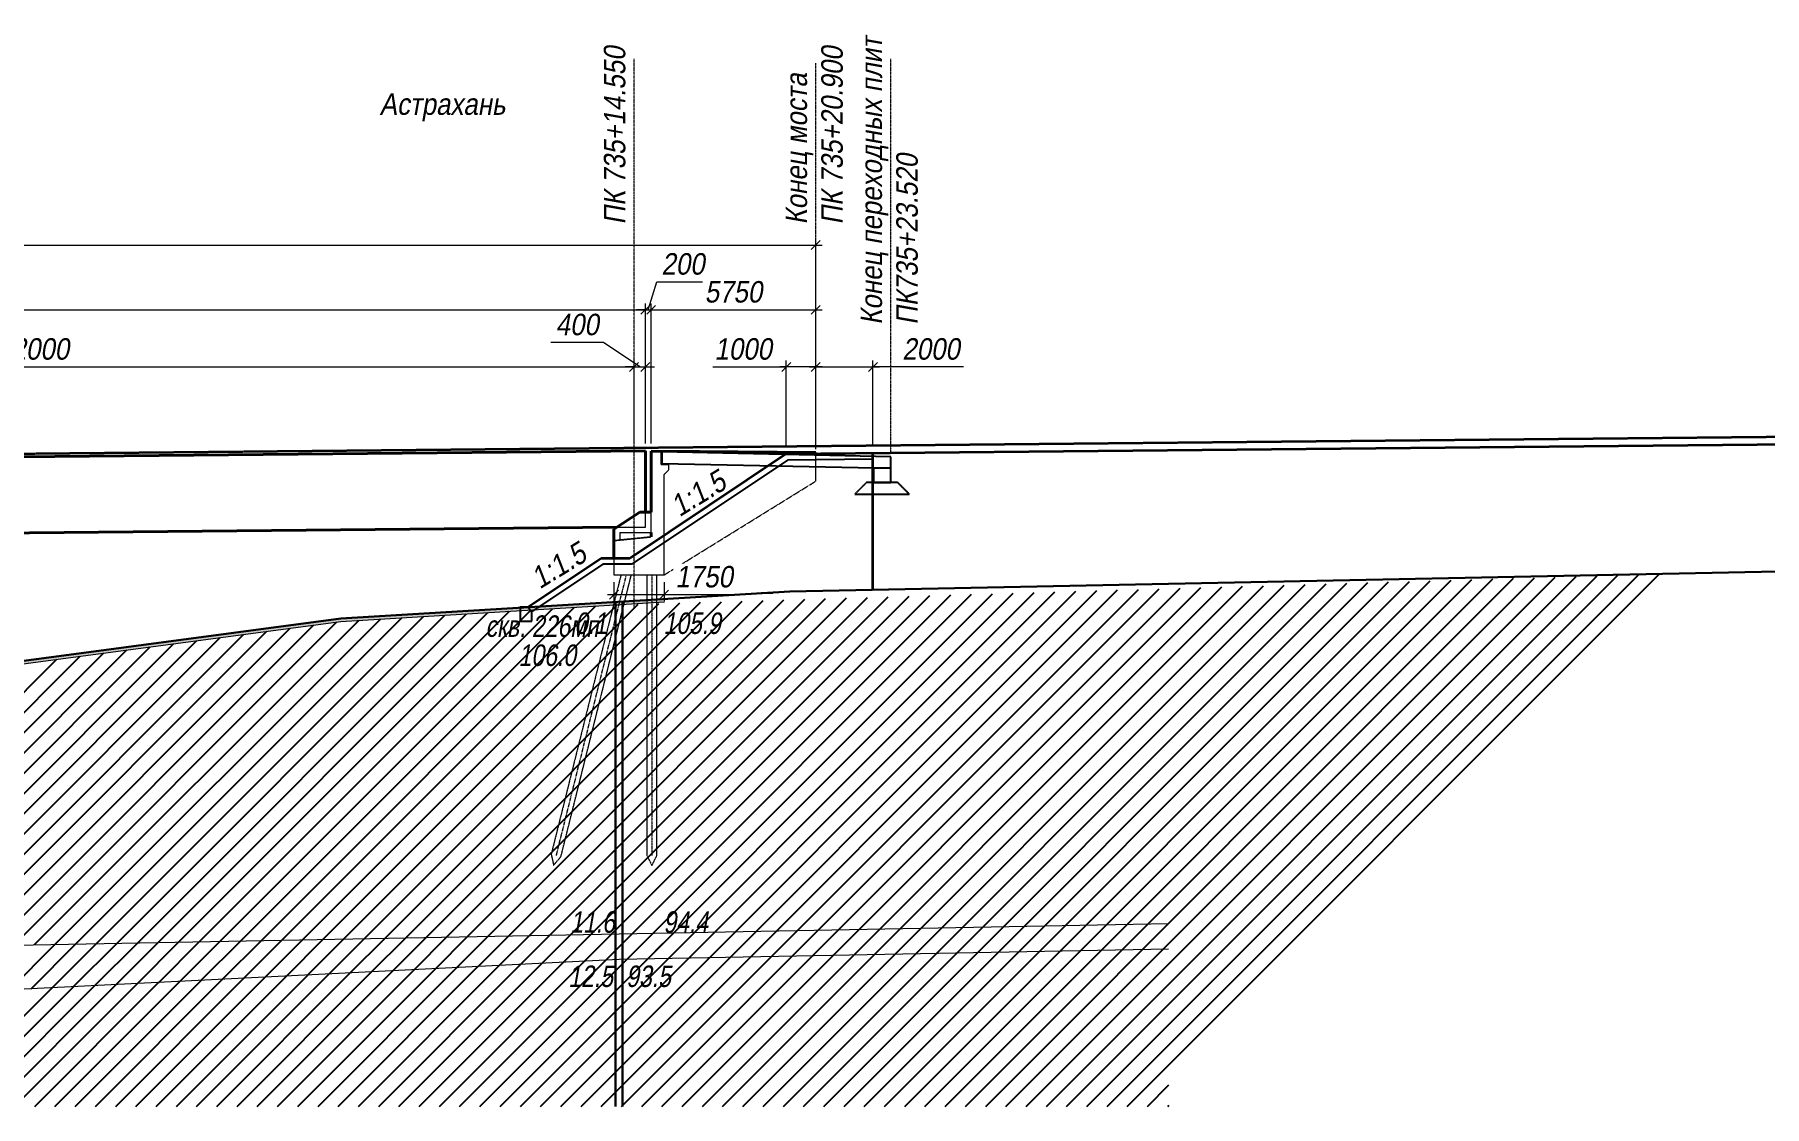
# Model space of a CAD drawing. Header units: millimetres. Extents: x 1864 to 10174863, y -4887456 to 5366151.
# Drawn here: x 9116706 to 9177161, y 274184 to 311631 of the extents above; entities that cross this region are included whole.
import ezdxf

# ---------------------------------------------------------------- set-up
doc = ezdxf.new("R2010")
doc.units = ezdxf.units.MM
doc.linetypes.add('CENTER', pattern=[50.8, 31.75, -6.35, 6.35, -6.35])
doc.linetypes.add('DASHED', pattern=[7, 5, -2, 0])
for name, color, linetype, lineweight in [('C-GEOL-GRSL', 94, 'Continuous', 15), ('S-BALK', 150, 'Continuous', 40), ('S-BETN', 2, 'Continuous', 40), ('S-BETN-NVEL', 7, 'Continuous', 25), ('S-GRID', 1, 'CENTER', 20), ('S-GRID-TRASSA', 4, 'CENTER', 30), ('S-NASP', 52, 'Continuous', 35), ('S-OPOR', 2, 'Continuous', 40), ('S-OPOR-NVEL', 7, 'DASHED', 20), ('S-TEXT', 4, 'Continuous', 30), ('S-ZEML', 32, 'Земля1', 30), ('T-DIMS', 3, 'Continuous', 30), ('T-TEXT', 4, 'Continuous', 30)]:
    doc.layers.add(name, color=color, linetype=linetype, lineweight=lineweight)
for name, color, linetype in [('C-GEOL-PATT', 250, 'Continuous'), ('C-GEOL-SCVG', 60, 'Continuous'), ('concr_inv', 7, 'DASHED'), ('S-KRAS', 1, 'DASHED'), ('S-NOTE', 4, 'Continuous'), ('Текст', 7, 'Continuous')]:
    doc.layers.add(name, color=color, linetype=linetype)
doc.styles.add('TM', font='mipgost.shx', dxfattribs={"width": 0.9, "oblique": 10})
doc.styles.add('Тип А прямой', font='mipgost.shx', dxfattribs={"width": 0.8})
doc.linetypes.add('Земля1', pattern='A,24,[3,ltsnew.shx,S=6,R=0,X=-6,Y=-6],3,[3,ltsnew.shx,S=6,R=0,X=-6,Y=-6],3,[3,ltsnew.shx,S=6,R=0,X=-6,Y=-6],0', length=30)
doc.dimstyles.new('TM', dxfattribs={"dimscale": 0, "dimtxt": 3, "dimasz": 1.25, "dimexe": 0.9, "dimexo": 1, "dimgap": 1, "dimtad": 1, "dimdec": 0, "dimdsep": 46, "dimtxsty": 'TM', "dimblk1": 'OBLIQUE', "dimblk2": 'OBLIQUE', "dimsah": 1, "dimcen": 3, "dimdle": 0.9, "dimclrt": 7, "dimadec": 0, "dimazin": 0, "dimtfac": 1, "dimtdec": 0, "dimtmove": 1, "dimatfit": 2, "dimldrblk": 'NONE', "dimfxl": 1, "dimtfill": 1, "dimtolj": 1, "dimlwd": 15, "dimlwe": 15, "dimarcsym": 0})

# ---------------------------------------------------------------- blocks, each defined once
blk = doc.blocks.new('_OBLIQUE')
at = {"color": 0, "linetype": 'ByBlock', "lineweight": -2}
blk.add_line((0.5, 0.5), (-0.5, -0.5), dxfattribs=at)
blk = doc.blocks.new('*D738')
at = {"layer": 'Defpoints', "color": 0, "transparency": 16777216}
for p in [(9137655, 300018), (9137655, 297191), (9095655, 296787)]:
    blk.add_point(p, dxfattribs=at)
at = {"layer": 'T-DIMS', "color": 0, "linetype": 'Continuous', "lineweight": 15, "transparency": 16777216}
blk.add_line((9095430, 300018), (9137880, 300018), dxfattribs=at)
at = {"layer": 'T-DIMS', "color": 0, "lineweight": 15, "transparency": 16777216}
for p, q in [((9095655, 297037), (9095655, 300243)), ((9137655, 297441), (9137655, 300243))]:
    blk.add_line(p, q, dxfattribs=at)
at = {"layer": 'T-DIMS', "color": 0, "lineweight": 15, "transparency": 16777216, "xscale": 312.5, "yscale": 312.5, "zscale": 312.5, "rotation": 180}
blk.add_blockref('_OBLIQUE', (9095655, 300018), dxfattribs=at)
at = {"layer": 'T-DIMS', "color": 0, "lineweight": 15, "transparency": 16777216, "xscale": 312.5, "yscale": 312.5, "zscale": 312.5}
blk.add_blockref('_OBLIQUE', (9137655, 300018), dxfattribs=at)
at = {"layer": 'T-DIMS', "color": 7, "transparency": 16777216, "insert": (9116655, 300643), "char_height": 750, "attachment_point": 5, "style": 'TM', "bg_fill": 3, "box_fill_scale": 1.1, "bg_fill_color": 256, "bg_fill_true_color": 13158600, "bg_fill_transparency": 0}
blk.add_mtext('\\A1;42000', dxfattribs=at)
blk = doc.blocks.new('_None')
blk = doc.blocks.new('*D739')
at = {"layer": 'Defpoints', "color": 0, "transparency": 16777216}
for p in [(9138055, 300018), (9137655, 297191), (9138055, 297195)]:
    blk.add_point(p, dxfattribs=at)
at = {"layer": 'T-DIMS', "color": 0, "linetype": 'Continuous', "lineweight": 15, "transparency": 16777216}
for p, q in [((9136589, 300872), (9134751, 300872)), ((9137855, 300018), (9136589, 300872)), ((9137655, 300018), (9137343, 300018)), ((9137655, 300018), (9138055, 300018)), ((9137655, 300018), (9138055, 300018)), ((9138055, 300018), (9138368, 300018))]:
    blk.add_line(p, q, dxfattribs=at)
at = {"layer": 'T-DIMS', "color": 0, "lineweight": 15, "transparency": 16777216}
for p, q in [((9137655, 297441), (9137655, 300243)), ((9138055, 297445), (9138055, 300243))]:
    blk.add_line(p, q, dxfattribs=at)
at = {"layer": 'T-DIMS', "color": 0, "lineweight": 15, "transparency": 16777216, "xscale": 312.5, "yscale": 312.5, "zscale": 312.5}
blk.add_blockref('_OBLIQUE', (9137655, 300018), dxfattribs=at)
at = {"layer": 'T-DIMS', "color": 0, "lineweight": 15, "transparency": 16777216, "xscale": 312.5, "yscale": 312.5, "zscale": 312.5, "rotation": 180}
blk.add_blockref('_OBLIQUE', (9138055, 300018), dxfattribs=at)
at = {"layer": 'T-DIMS', "color": 7, "transparency": 16777216, "insert": (9135670, 301497), "char_height": 750, "attachment_point": 5, "style": 'TM', "bg_fill": 3, "box_fill_scale": 1.1, "bg_fill_color": 256, "bg_fill_true_color": 13158600, "bg_fill_transparency": 0}
blk.add_mtext('\\A1;400', dxfattribs=at)
blk = doc.blocks.new('*D729')
at = {"layer": 'Defpoints', "color": 0, "transparency": 16777216}
for p in [(9138055, 302014), (9138055, 297090), (8969255, 295465)]:
    blk.add_point(p, dxfattribs=at)
at = {"layer": 'T-DIMS', "color": 0, "linetype": 'Continuous', "lineweight": 15, "transparency": 16777216}
blk.add_line((8969030, 302014), (9138280, 302014), dxfattribs=at)
at = {"layer": 'T-DIMS', "color": 0, "lineweight": 15, "transparency": 16777216}
for p, q in [((8969255, 295715), (8969255, 302239)), ((9138055, 297340), (9138055, 302239))]:
    blk.add_line(p, q, dxfattribs=at)
at = {"layer": 'T-DIMS', "color": 0, "lineweight": 15, "transparency": 16777216, "xscale": 312.5, "yscale": 312.5, "zscale": 312.5, "rotation": 180}
blk.add_blockref('_OBLIQUE', (8969255, 302014), dxfattribs=at)
at = {"layer": 'T-DIMS', "color": 0, "lineweight": 15, "transparency": 16777216, "xscale": 312.5, "yscale": 312.5, "zscale": 312.5}
blk.add_blockref('_OBLIQUE', (9138055, 302014), dxfattribs=at)
at = {"layer": 'T-DIMS', "color": 7, "transparency": 16777216, "insert": (9053655, 302639), "char_height": 750, "attachment_point": 5, "style": 'TM', "bg_fill": 3, "box_fill_scale": 1.1, "bg_fill_color": 256, "bg_fill_true_color": 13158600, "bg_fill_transparency": 0}
blk.add_mtext('\\A1;168800', dxfattribs=at)
blk = doc.blocks.new('*D730')
at = {"layer": 'Defpoints', "color": 0, "transparency": 16777216}
for p in [(9138255, 302014), (9138055, 297090), (9138255, 297090)]:
    blk.add_point(p, dxfattribs=at)
at = {"layer": 'T-DIMS', "color": 0, "linetype": 'Continuous', "lineweight": 15, "transparency": 16777216}
for p, q in [((9138155, 302014), (9138448, 302989)), ((9138448, 302989), (9140285, 302989)), ((9138055, 302014), (9137743, 302014)), ((9138055, 302014), (9138255, 302014)), ((9138055, 302014), (9138255, 302014)), ((9138255, 302014), (9138568, 302014))]:
    blk.add_line(p, q, dxfattribs=at)
at = {"layer": 'T-DIMS', "color": 0, "lineweight": 15, "transparency": 16777216}
for p, q in [((9138055, 297340), (9138055, 302239)), ((9138255, 297340), (9138255, 302239))]:
    blk.add_line(p, q, dxfattribs=at)
at = {"layer": 'T-DIMS', "color": 0, "lineweight": 15, "transparency": 16777216, "xscale": 312.5, "yscale": 312.5, "zscale": 312.5}
blk.add_blockref('_OBLIQUE', (9138055, 302014), dxfattribs=at)
at = {"layer": 'T-DIMS', "color": 0, "lineweight": 15, "transparency": 16777216, "xscale": 312.5, "yscale": 312.5, "zscale": 312.5, "rotation": 180}
blk.add_blockref('_OBLIQUE', (9138255, 302014), dxfattribs=at)
at = {"layer": 'T-DIMS', "color": 7, "transparency": 16777216, "insert": (9139367, 303614), "char_height": 750, "attachment_point": 5, "style": 'TM', "bg_fill": 3, "box_fill_scale": 1.1, "bg_fill_color": 256, "bg_fill_true_color": 13158600, "bg_fill_transparency": 0}
blk.add_mtext('\\A1;200', dxfattribs=at)
blk = doc.blocks.new('*D731')
at = {"layer": 'Defpoints', "color": 0, "transparency": 16777216}
for p in [(9144005, 302014), (9138255, 297197), (9144005, 297027)]:
    blk.add_point(p, dxfattribs=at)
at = {"layer": 'T-DIMS', "color": 0, "linetype": 'Continuous', "lineweight": 15, "transparency": 16777216}
blk.add_line((9138030, 302014), (9144230, 302014), dxfattribs=at)
at = {"layer": 'T-DIMS', "color": 0, "lineweight": 15, "transparency": 16777216}
for p, q in [((9138255, 297447), (9138255, 302239)), ((9144005, 297277), (9144005, 302239))]:
    blk.add_line(p, q, dxfattribs=at)
at = {"layer": 'T-DIMS', "color": 0, "lineweight": 15, "transparency": 16777216, "xscale": 312.5, "yscale": 312.5, "zscale": 312.5, "rotation": 180}
blk.add_blockref('_OBLIQUE', (9138255, 302014), dxfattribs=at)
at = {"layer": 'T-DIMS', "color": 0, "lineweight": 15, "transparency": 16777216, "xscale": 312.5, "yscale": 312.5, "zscale": 312.5}
blk.add_blockref('_OBLIQUE', (9144005, 302014), dxfattribs=at)
at = {"layer": 'T-DIMS', "color": 7, "transparency": 16777216, "insert": (9141130, 302639), "char_height": 750, "attachment_point": 5, "style": 'TM', "bg_fill": 3, "box_fill_scale": 1.1, "bg_fill_color": 256, "bg_fill_true_color": 13158600, "bg_fill_transparency": 0}
blk.add_mtext('\\A1;5750', dxfattribs=at)
blk = doc.blocks.new('*D733')
at = {"layer": 'Defpoints', "color": 0, "transparency": 16777216}
for p in [(9144005, 304280), (9144005, 297027), (8963406, 295410)]:
    blk.add_point(p, dxfattribs=at)
at = {"layer": 'T-DIMS', "color": 0, "linetype": 'Continuous', "lineweight": 15, "transparency": 16777216}
blk.add_line((8963181, 304280), (9144230, 304280), dxfattribs=at)
at = {"layer": 'T-DIMS', "color": 0, "lineweight": 15, "transparency": 16777216}
for p, q in [((8963406, 295660), (8963406, 304505)), ((9144005, 297277), (9144005, 304505))]:
    blk.add_line(p, q, dxfattribs=at)
at = {"layer": 'T-DIMS', "color": 0, "lineweight": 15, "transparency": 16777216, "xscale": 312.5, "yscale": 312.5, "zscale": 312.5, "rotation": 180}
blk.add_blockref('_OBLIQUE', (8963406, 304280), dxfattribs=at)
at = {"layer": 'T-DIMS', "color": 0, "lineweight": 15, "transparency": 16777216, "xscale": 312.5, "yscale": 312.5, "zscale": 312.5}
blk.add_blockref('_OBLIQUE', (9144005, 304280), dxfattribs=at)
at = {"layer": 'T-DIMS', "color": 7, "transparency": 16777216, "insert": (9053705, 304905), "char_height": 750, "attachment_point": 5, "style": 'TM', "bg_fill": 3, "box_fill_scale": 1.1, "bg_fill_color": 256, "bg_fill_true_color": 13158600, "bg_fill_transparency": 0}
blk.add_mtext('\\A1;180600', dxfattribs=at)
blk = doc.blocks.new('*D734')
at = {"layer": 'Defpoints', "color": 0, "transparency": 16777216}
for p in [(9142976, 300018), (9142976, 296979), (9144005, 297027)]:
    blk.add_point(p, dxfattribs=at)
at = {"layer": 'T-DIMS', "color": 0, "linetype": 'Continuous', "lineweight": 15, "transparency": 16777216}
for p, q in [((9140406, 300018), (9142976, 300018)), ((9144230, 300018), (9142751, 300018))]:
    blk.add_line(p, q, dxfattribs=at)
at = {"layer": 'T-DIMS', "color": 0, "lineweight": 15, "transparency": 16777216}
for p, q in [((9142976, 297229), (9142976, 300243)), ((9144005, 297277), (9144005, 300243))]:
    blk.add_line(p, q, dxfattribs=at)
at = {"layer": 'T-DIMS', "color": 0, "lineweight": 15, "transparency": 16777216, "xscale": 312.5, "yscale": 312.5, "zscale": 312.5}
blk.add_blockref('_OBLIQUE', (9144005, 300018), dxfattribs=at)
at = {"layer": 'T-DIMS', "color": 7, "transparency": 16777216, "insert": (9141469, 300643), "char_height": 750, "attachment_point": 5, "style": 'TM', "bg_fill": 3, "box_fill_scale": 1.1, "bg_fill_color": 256, "bg_fill_true_color": 13158600, "bg_fill_transparency": 0}
blk.add_mtext('\\A1;1000', dxfattribs=at)
at = {"layer": 'T-DIMS', "color": 0, "lineweight": 15, "transparency": 16777216, "xscale": 312.5, "yscale": 312.5, "zscale": 312.5, "rotation": 180}
blk.add_blockref('_OBLIQUE', (9142976, 300018), dxfattribs=at)
blk = doc.blocks.new('*D741')
at = {"layer": 'Defpoints', "color": 0, "transparency": 16777216}
for p in [(9146005, 300018), (9144005, 297149), (9146005, 297008)]:
    blk.add_point(p, dxfattribs=at)
at = {"layer": 'T-DIMS', "color": 0, "linetype": 'Continuous', "lineweight": 15, "transparency": 16777216}
for p, q in [((9143780, 300018), (9146230, 300018)), ((9149170, 300018), (9146005, 300018))]:
    blk.add_line(p, q, dxfattribs=at)
at = {"layer": 'T-DIMS', "color": 0, "lineweight": 15, "transparency": 16777216}
for p, q in [((9144005, 297399), (9144005, 300243)), ((9146005, 297258), (9146005, 300243))]:
    blk.add_line(p, q, dxfattribs=at)
at = {"layer": 'T-DIMS', "color": 0, "lineweight": 15, "transparency": 16777216, "xscale": 312.5, "yscale": 312.5, "zscale": 312.5, "rotation": 180}
blk.add_blockref('_OBLIQUE', (9144005, 300018), dxfattribs=at)
at = {"layer": 'T-DIMS', "color": 0, "lineweight": 15, "transparency": 16777216, "xscale": 312.5, "yscale": 312.5, "zscale": 312.5}
blk.add_blockref('_OBLIQUE', (9146005, 300018), dxfattribs=at)
at = {"layer": 'T-DIMS', "color": 7, "transparency": 16777216, "insert": (9148035, 300643), "char_height": 750, "attachment_point": 5, "style": 'TM', "bg_fill": 3, "box_fill_scale": 1.1, "bg_fill_color": 256, "bg_fill_true_color": 13158600, "bg_fill_transparency": 0}
blk.add_mtext('\\A1;2000', dxfattribs=at)
blk = doc.blocks.new('*D735')
at = {"layer": 'Defpoints', "color": 0, "transparency": 16777216}
for p in [(9136955, 292751), (9138705, 292751), (9136955, 292061)]:
    blk.add_point(p, dxfattribs=at)
at = {"layer": 'T-DIMS', "color": 0, "linetype": 'Continuous', "lineweight": 15, "transparency": 16777216}
for p, q in [((9138930, 292061), (9136730, 292061)), ((9141144, 292061), (9138705, 292061))]:
    blk.add_line(p, q, dxfattribs=at)
at = {"layer": 'T-DIMS', "color": 0, "lineweight": 15, "transparency": 16777216}
for p, q in [((9136955, 292501), (9136955, 291836)), ((9138705, 292501), (9138705, 291836))]:
    blk.add_line(p, q, dxfattribs=at)
at = {"layer": 'T-DIMS', "color": 0, "lineweight": 15, "transparency": 16777216, "xscale": 312.5, "yscale": 312.5, "zscale": 312.5, "rotation": 180}
blk.add_blockref('_OBLIQUE', (9136955, 292061), dxfattribs=at)
at = {"layer": 'T-DIMS', "color": 7, "transparency": 16777216, "insert": (9140104, 292686), "char_height": 750, "attachment_point": 5, "style": 'TM', "bg_fill": 3, "box_fill_scale": 1.1, "bg_fill_color": 256, "bg_fill_true_color": 13158600, "bg_fill_transparency": 0}
blk.add_mtext('\\A1;1750', dxfattribs=at)
at = {"layer": 'T-DIMS', "color": 0, "lineweight": 15, "transparency": 16777216, "xscale": 312.5, "yscale": 312.5, "zscale": 312.5}
blk.add_blockref('_OBLIQUE', (9138705, 292061), dxfattribs=at)

msp = doc.modelspace()

# ---------------------------------------------------------------- hatches: boundary and pattern name
at = {"layer": 'C-GEOL-PATT'}
h = msp.add_hatch(dxfattribs=at)
h.set_pattern_fill('FG_35', color=256, scale=100, style=0)
h.set_pattern_definition([(0, (8968905.3, 186273.6), (600, 600), [500, -700]), (18.43495, (8969005.3, 186173.6), (600.0004, 600), [316.228, -1581.1386]), (161.56505, (8969305.3, 186073.6), (-600.0004, 600), [316.228, -1581.1386]), (26.56505, (8969105.3, 185973.6), (600.0002, 600.0001), [223.607, -2459.6748]), (135, (8969205.3, 185873.6), (-600, -600), [141.4214, -707.1068]), (71.56505, (8969105.3, 185573.6), (600.0001, 600.00035), [316.228, -1581.1397])])
h.paths.add_polyline_path([(8967605.3, 288973.6), (8969105.3, 288973.6), (8985805.3, 287977.9), (8993588.7, 283570.2), (9019745.7, 283573), (9024105.3, 284547.9), (9049405.3, 284787.9), (9060105.3, 287867.9), (9066805.3, 287707.9), (9077605.3, 284777.9), (9078805.3, 284747.9), (9095238.3, 286938.9), (9127405.3, 291227.9), (9138699.3, 291908.2), (9138723.6, 291809.7), (9127405.3, 291127.9), (9095238.3, 286838.9), (9078805.3, 284647.9), (9077605.3, 284677.9), (9066805.3, 287607.9), (9060105.3, 287767.9), (9049405.3, 284687.9), (9024105.3, 284447.9), (9019733, 283570.2), (8993367.1, 283595.7), (8985805.3, 287877.9), (8969105.3, 288873.6), (8967605.3, 288873.6)])

# ---------------------------------------------------------------- linework, layer by layer
at = {"layer": 'C-GEOL-GRSL'}
for p, q in [((9137133.3, 280214.7), (9156334.7, 280569.6)), ((9095238.3, 279435.7), (9137133.3, 280214.7)), ((9137135.4, 279312.5), (9095239, 277242.2)), ((9156334.7, 279675.6), (9137135.4, 279312.5))]:
    msp.add_line(p, q, dxfattribs=at)
msp.add_lwpolyline([(9019733, 283570.2), (9020187, 283571.7), (9024105.3, 284447.9), (9049405.3, 284687.9), (9060105.3, 287767.9), (9066805.3, 287607.9), (9077605.3, 284677.9), (9078805.3, 284647.9), (9127405.3, 291127.9), (9138723.6, 291809.7)], dxfattribs=at)
at = {"layer": 'C-GEOL-PATT', "linetype": 'Continuous', "ltscale": 1.75}
for p, q in [((9149238.6, 274183.9), (9167668.7, 292614)), ((9149945.7, 274183.9), (9168397.3, 292635.5)), ((9150652.8, 274183.9), (9169125.9, 292657)), ((9151359.9, 274183.9), (9169854.5, 292678.5)), ((9152067, 274183.9), (9170583.1, 292700)), ((9152774.1, 274183.9), (9171311.7, 292721.5)), ((9153481.2, 274183.9), (9172040.4, 292743.1)), ((9154188.3, 274183.9), (9172769, 292764.6)), ((9154895.4, 274183.9), (9173497.6, 292786.1)), ((9132975.3, 274183.9), (9150910.4, 292119)), ((9133682.4, 274183.9), (9151639.1, 292140.6)), ((9134389.5, 274183.9), (9152367.7, 292162.1)), ((9135096.6, 274183.9), (9153096.3, 292183.6)), ((9135439.1, 280183.2), (9147267.3, 292011.4)), ((9135803.7, 274183.9), (9153824.9, 292205.1)), ((9136159.5, 280196.6), (9147996, 292033)), ((9136510.8, 274183.9), (9154553.5, 292226.6)), ((9136880, 280209.9), (9148724.6, 292054.5)), ((9137217.9, 274183.9), (9155282.1, 292248.1)), ((9137600.5, 280223.3), (9149453.2, 292076)), ((9137925, 274183.9), (9156010.8, 292269.7)), ((9138320.9, 280236.6), (9150181.8, 292097.5)), ((9138632.1, 274183.9), (9156739.4, 292291.2)), ((9139339.2, 274183.9), (9157468, 292312.7)), ((9140046.3, 274183.9), (9158196.6, 292334.2)), ((9140753.4, 274183.9), (9158925.2, 292355.7)), ((9141460.5, 274183.9), (9159653.9, 292377.3)), ((9142167.6, 274183.9), (9160382.5, 292398.8)), ((9142874.7, 274183.9), (9161111.1, 292420.3)), ((9143581.8, 274183.9), (9161839.7, 292441.8)), ((9144288.9, 274183.9), (9162568.3, 292463.3)), ((9144996, 274183.9), (9163296.9, 292484.8)), ((9145703.1, 274183.9), (9164025.6, 292506.4)), ((9146410.2, 274183.9), (9164754.2, 292527.9)), ((9147117.3, 274183.9), (9165482.8, 292549.4)), ((9147824.4, 274183.9), (9166211.4, 292570.9)), ((9148531.5, 274183.9), (9166940, 292592.4)), ((9121029.1, 279915.2), (9132551.8, 291437.9)), ((9121749.6, 279928.6), (9133304.2, 291483.2)), ((9122470.1, 279942), (9134056.6, 291528.5)), ((9123190.6, 279955.4), (9134809.1, 291573.9)), ((9123911.1, 279968.8), (9135561.5, 291619.2)), ((9124631.6, 279982.2), (9136313.9, 291664.5)), ((9125352.1, 279995.6), (9137066.3, 291709.8)), ((9126072.6, 280009), (9137795.3, 291731.7)), ((9126793.1, 280022.4), (9138523.9, 291753.2)), ((9127513.6, 280035.8), (9139252.5, 291774.7)), ((9128234.1, 280049.2), (9139981.2, 291796.3)), ((9128954.6, 280062.6), (9140709.8, 291817.8)), ((9129675.1, 280076), (9141438.4, 291839.3)), ((9130395.6, 280089.4), (9142167, 291860.8)), ((9131116.1, 280102.8), (9142895.6, 291882.3)), ((9131836.6, 280116.2), (9143624.2, 291903.9)), ((9132557.1, 280129.6), (9144352.9, 291925.4)), ((9133277.6, 280143), (9145081.5, 291946.9)), ((9133998.1, 280156.4), (9145810.1, 291968.4)), ((9134718.6, 280169.8), (9146538.7, 291989.9)), ((9114544.6, 279794.6), (9125642.9, 290892.9)), ((9115265.1, 279808), (9126458.8, 291001.7)), ((9115985.6, 279821.4), (9127274.7, 291110.5)), ((9116706.1, 279834.8), (9128037.2, 291165.9)), ((9117426.6, 279848.2), (9128789.7, 291211.3)), ((9118147.1, 279861.6), (9129542.1, 291256.6)), ((9118867.6, 279875), (9130294.5, 291301.9)), ((9119588.1, 279888.4), (9131046.9, 291347.2)), ((9120308.6, 279901.8), (9131799.4, 291392.6)), ((9110221.7, 279714.3), (9120747.6, 290240.2)), ((9110942.2, 279727.7), (9121563.5, 290349)), ((9111662.6, 279741.1), (9122379.4, 290457.8)), ((9112383.1, 279754.5), (9123195.2, 290566.5)), ((9113103.6, 279767.8), (9124011.1, 290675.3)), ((9113824.1, 279781.2), (9124827, 290784.1)), ((9107339.7, 279660.7), (9117484, 289805)), ((9108060.2, 279674.1), (9118299.9, 289913.8)), ((9108780.7, 279687.5), (9119115.8, 290022.6)), ((9109501.2, 279700.9), (9119931.7, 290131.4)), ((9132268.2, 274183.9), (9137405.7, 279321.4)), ((9120247.5, 274183.9), (9124773.4, 278709.8)), ((9120954.6, 274183.9), (9125517.4, 278746.7)), ((9121661.7, 274183.9), (9126261.5, 278783.7)), ((9122368.8, 274183.9), (9127005.6, 278820.7)), ((9123075.9, 274183.9), (9127749.7, 278857.7)), ((9123783, 274183.9), (9128493.7, 278894.6)), ((9124490.1, 274183.9), (9129237.8, 278931.6)), ((9125197.2, 274183.9), (9129981.9, 278968.6)), ((9125904.3, 274183.9), (9130725.9, 279005.5)), ((9126611.4, 274183.9), (9131470, 279042.5)), ((9127318.5, 274183.9), (9132214.1, 279079.5)), ((9128025.6, 274183.9), (9132958.1, 279116.5)), ((9128732.7, 274183.9), (9133702.2, 279153.4)), ((9129439.8, 274183.9), (9134446.3, 279190.4)), ((9130146.9, 274183.9), (9135190.4, 279227.4)), ((9130854, 274183.9), (9135934.4, 279264.3)), ((9131561.1, 274183.9), (9136678.5, 279301.3)), ((9113176.5, 274183.9), (9117332.7, 278340.1)), ((9113883.6, 274183.9), (9118076.7, 278377)), ((9114590.7, 274183.9), (9118820.8, 278414)), ((9115297.8, 274183.9), (9119564.9, 278451)), ((9116004.9, 274183.9), (9120308.9, 278487.9)), ((9116712, 274183.9), (9121053, 278524.9)), ((9117419.1, 274183.9), (9121797.1, 278561.9)), ((9118126.2, 274183.9), (9122541.2, 278598.9)), ((9118833.3, 274183.9), (9123285.2, 278635.8)), ((9119540.4, 274183.9), (9124029.3, 278672.8)), ((9155602.5, 274183.9), (9156351.2, 274932.6)), ((9156309.6, 274183.9), (9156347.8, 274222.1))]:
    msp.add_line(p, q, dxfattribs=at)
at = {"layer": 'C-GEOL-PATT', "linetype": 'Continuous'}
for p, q in [((9119557.8, 278443.9), (9121029.1, 279915.2)), ((9120301.6, 278480.6), (9121749.6, 279928.6)), ((9121045.5, 278517.4), (9122470.1, 279942)), ((9121789.4, 278554.2), (9123190.6, 279955.4)), ((9122533.2, 278590.9), (9123911.1, 279968.8)), ((9123277.1, 278627.7), (9124631.6, 279982.2)), ((9124020.9, 278664.4), (9125352.1, 279995.6)), ((9124764.8, 278701.2), (9126072.6, 280009)), ((9125508.6, 278737.9), (9126793.1, 280022.4)), ((9126252.5, 278774.7), (9127513.6, 280035.8)), ((9126996.3, 278811.5), (9128234.1, 280049.2)), ((9127740.2, 278848.2), (9128954.6, 280062.6)), ((9128484.1, 278885), (9129675.1, 280076)), ((9129227.9, 278921.7), (9130395.6, 280089.4)), ((9129971.8, 278958.5), (9131116.1, 280102.8)), ((9130715.6, 278995.2), (9131836.6, 280116.2)), ((9131459.5, 279032), (9132557.1, 280129.6)), ((9132203.3, 279068.7), (9133277.6, 280143)), ((9132947.2, 279105.5), (9133998.1, 280156.4)), ((9133691.1, 279142.3), (9134718.6, 280169.8)), ((9134434.9, 279179), (9135439.1, 280183.2)), ((9135178.8, 279215.8), (9136159.5, 280196.6)), ((9135922.6, 279252.5), (9136880, 280209.9)), ((9136666.5, 279289.3), (9137600.5, 280223.3)), ((9137401.7, 279317.4), (9138320.9, 280236.6)), ((9115838.5, 278260.1), (9117426.6, 279848.2)), ((9116582.4, 278296.9), (9118147.1, 279861.6)), ((9117326.2, 278333.6), (9118867.6, 279875)), ((9118070.1, 278370.4), (9119588.1, 279888.4)), ((9118813.9, 278407.1), (9120308.6, 279901.8)), ((9138122.5, 279331.1), (9138673.3, 279881.9))]:
    msp.add_line(p, q, dxfattribs=at)
at = {"layer": 'C-GEOL-SCVG'}
msp.add_lwpolyline([(9142103.8, 292125.3), (9142503.8, 292125.3)], dxfattribs=at)
at = {"layer": 'concr_inv'}
for points in [[(9146025.9, 296479.8), (9146025.9, 295977.3), (9146625.3, 295977.3), (9146625.3, 296477.3), (9146025.9, 296479.8)], [(9145775.3, 295977.3), (9145375.3, 295577.3), (9147275.3, 295577.3), (9146875.3, 295977.3), (9145775.3, 295977.3)]]:
    msp.add_lwpolyline(points, dxfattribs=at)
at = {"layer": 'S-BALK'}
msp.add_line((9138055.3, 294951.1), (9138055.3, 297089.8), dxfattribs=at)
for points in [[(8969255.3, 295464.9), (9138055.3, 297089.8)], [(8970319.9, 292820), (9137066.4, 294425.2)]]:
    msp.add_lwpolyline(points, dxfattribs=at)
at = {"layer": 'S-BETN'}
for p, q in [((9137854.9, 294951.1), (9136955.3, 294351)), ((9138255.3, 294951.1), (9137854.9, 294951.1)), ((9136955.3, 294351), (9136955.3, 293950.8)), ((9136955.3, 293950.8), (9136955.3, 293331.4)), ((9138255.3, 294230.8), (9138255.3, 294080.8))]:
    msp.add_line(p, q, dxfattribs=at)
at = {"layer": 'S-BETN-NVEL'}
for p, q in [((9136566.2, 293130.1), (9134067, 291464)), ((9137566.2, 293130.1), (9136566.2, 293130.1))]:
    msp.add_line(p, q, dxfattribs=at)
msp.add_lwpolyline([(9143037.9, 296777.9), (9146005.1, 296806.4)], dxfattribs=at)
msp.add_lwpolyline([(9134079.4, 291131.5), (9134079.4, 291445.4), (9133955.4, 291631.5), (9133679.4, 291631.5), (9133679.4, 291131.5)], close=True, dxfattribs=at)
at = {"layer": 'S-GRID'}
msp.add_lwpolyline([(9138280.3, 292750.8), (9138280.3, 282950.8)], dxfattribs=at)
at = {"layer": 'S-GRID-TRASSA', "linetype": 'DASHED', "lineweight": 30}
msp.add_lwpolyline([(8923105.3, 295234.4), (8923204.3, 295234.9), (8928121.9, 295259.5), (8933039.4, 295286.8), (8937956.9, 295316.7), (8942874.4, 295349.3), (8943105.3, 295350.9), (8947791.9, 295384.6), (8952709.5, 295422.6), (8957627, 295463.3), (8962544.5, 295506.6), (8963105.3, 295511.7), (8967462, 295552.6), (9223105.3, 298013.5)], dxfattribs=at)
at = {"layer": 'S-KRAS', "color": 1, "ltscale": 0.5}
msp.add_line((9138255.3, 294230.8), (9138255.3, 294080.8), dxfattribs=at)
at = {"layer": 'S-NASP'}
for p, q in [((9146005.1, 292235.2), (9146005.1, 297007.8)), ((9136505.3, 293331.4), (9133955.4, 291631.5)), ((9137505.3, 293331.4), (9136505.3, 293331.4))]:
    msp.add_line(p, q, dxfattribs=at)
msp.add_lwpolyline([(9142976.1, 296978.6), (9222955.3, 297748.5)], dxfattribs=at)
at = {"layer": 'S-NOTE', "linetype": 'Continuous'}
msp.add_lwpolyline([(9134834.2, 308526.7, 0, 386.7, 0), (9133646, 308526.7, 0, 0, 0), (9128790.5, 308526.7, 0, 0, 0)], format="xyseb", dxfattribs=at)
at = {"layer": 'S-OPOR', "lineweight": 30}
for p, q in [((9137008.3, 291806.3), (9137008.3, 274183.9)), ((9137258.3, 291821.4), (9137258.3, 274183.9))]:
    msp.add_line(p, q, dxfattribs=at)
at = {"layer": 'S-OPOR-NVEL'}
for p, q in [((9138255.3, 294080.1), (9138255.3, 294951.1)), ((9138255.3, 294080.8), (9136955.3, 293950.8)), ((9136955.3, 293950.8), (9138247.9, 294080.1)), ((9137155.3, 294230.8), (9138255.3, 294230.8)), ((9137155.3, 294230.8), (9137155.3, 293970.8)), ((9136955.3, 293331.4), (9136955.3, 292750.8))]:
    msp.add_line(p, q, dxfattribs=at)
for points in [[(9137066.4, 294425.2), (9138055.3, 294425.2), (9138055.3, 294951.1)], [(9138105.3, 292750.8), (9138105.3, 282950.8), (9138280.3, 282602), (9138455.3, 282950.8), (9138455.3, 292750.8)]]:
    msp.add_lwpolyline(points, dxfattribs=at)
at = {"layer": 'S-ZEML'}
msp.add_lwpolyline([(8923105.3, 288933.9), (8929305.3, 290887.9), (8938005.3, 290827.9), (8985805.3, 287977.9), (8994705.3, 282937.9), (9003105.3, 282448), (9016905.3, 282937.9), (9024105.3, 284547.9), (9049405.3, 284787.9), (9060105.3, 287867.9), (9066805.3, 287707.9), (9077605.3, 284777.9), (9078805.3, 284747.9), (9127405.3, 291227.9), (9143105.3, 292173.6), (9223105.3, 293788.4)], dxfattribs=at)
at = {"layer": 'S-ZEML', "ltscale": 250}
msp.add_lwpolyline([(8953040.8, 289931.4), (8961405.8, 289432.7), (8985805.3, 287977.9), (8994705.3, 282937.9), (9003105.3, 282448), (9016905.3, 282937.9), (9024105.3, 284547.9), (9049405.3, 284787.9), (9060105.3, 287867.9), (9066805.3, 287707.9), (9077605.3, 284777.9), (9078805.3, 284747.9), (9127405.3, 291227.9), (9143105.3, 292173.6), (9152310.8, 292359.4)], dxfattribs=at)

# ---------------------------------------------------------------- texts
at = {"layer": 'S-TEXT', "char_height": 750, "width": 22672.914, "attachment_point": 1, "rotation": 90, "style": 'TM'}
for s, insert in [('Конец переходных плит\\PПК735+23.520', (9145571.5, 301491.7)), ('\\pxt22;ПК 735+14.550', (9136601.5, 304995.9))]:
    msp.add_mtext(s, dxfattribs=dict(at, insert=insert))
at = {"layer": 'S-TEXT', "insert": (9130962.3, 309089.3), "char_height": 750, "width": 9608.71, "attachment_point": 5, "style": 'TM'}
msp.add_mtext('\\pxqc;Астрахань', dxfattribs=at)
at = {"layer": 'T-TEXT', "char_height": 750, "style": 'Тип А прямой'}
for s, insert, attachment_point in [('{\\Q10;скв. 226мп}', (9134435.4, 290577.5), 8), ('{\\Q10;106.0}', (9134623.3, 290322.2), 2)]:
    msp.add_mtext(s, dxfattribs=dict(at, insert=insert, attachment_point=attachment_point))
at = {"layer": 'Текст', "color": 23, "lineweight": 15, "style": 'Тип А прямой', "oblique": 10, "width": 0.8}
for s, p in [('0.1', (9135592.2, 290690.5)), ('105.9', (9138683, 290690.5)), ('11.6', (9135425.2, 280249.5)), ('94.4', (9138683, 280249.5)), ('12.5', (9135358.2, 278356)), ('93.5', (9137381.3, 278356))]:
    msp.add_text(s, height=750, dxfattribs=at).set_placement(p)

# ---------------------------------------------------------------- next in the draw order: texts
at = {"layer": 'S-TEXT', "color": 7, "insert": (9135023.5, 293081.8), "char_height": 750, "attachment_point": 5, "rotation": 31.48063, "style": 'TM', "bg_fill": 3, "box_fill_scale": 1.1, "bg_fill_color": 256, "bg_fill_true_color": 13158600, "bg_fill_transparency": 4394970}
msp.add_mtext('1:1.5', dxfattribs=at)

# ---------------------------------------------------------------- next in the draw order: dimensions: what is measured, and where the dimension line sits
at = {"layer": 'T-DIMS'}
dim = msp.add_linear_dim(base=(9137655.3, 300017.8), p1=(9095655.3, 296786.7), p2=(9137655.3, 297191), dimstyle='TM', override={"dimscale": 0, "dimtix": 0, "dimtofl": 1, "dimtmove": 1, "dimatfit": 2}, dxfattribs=at)
dim.commit()
dim.dimension.update_dxf_attribs({"geometry": '*D738', "text_midpoint": (9116655.3, 300642.8)})

# ---------------------------------------------------------------- next in the draw order: linework, layer by layer
at = {"layer": 'S-GRID'}
msp.add_lwpolyline([(9137380.5, 292750.8), (9134930.5, 282950.8)], dxfattribs=at)
at = {"layer": 'S-OPOR-NVEL'}
msp.add_lwpolyline([(9137200.2, 292750.8), (9134760.8, 282993.3), (9134845.9, 282612.4), (9135100.3, 282908.4), (9137560.9, 292750.8)], dxfattribs=at)

# ---------------------------------------------------------------- next in the draw order: dimensions: what is measured, and where the dimension line sits
at = {"layer": 'T-DIMS'}
dim = msp.add_linear_dim(base=(9138055.3, 300017.8), p1=(9137655.3, 297191), p2=(9138055.3, 297194.8), dimstyle='TM', override={"dimscale": 0, "dimtix": 0, "dimtofl": 1, "dimtmove": 1, "dimatfit": 2}, dxfattribs=at)
dim.commit()
dim.dimension.update_dxf_attribs({"geometry": '*D739', "text_midpoint": (9136339.2, 300871.9), "dimtype": 128})

# ---------------------------------------------------------------- next in the draw order: dimensions: what is measured, and where the dimension line sits
dim = msp.add_linear_dim(base=(9138055.3, 302013.5), p1=(8969255.3, 295464.9), p2=(9138055.3, 297089.8), dimstyle='TM', override={"dimscale": 0, "dimtix": 0, "dimtofl": 1, "dimtmove": 1, "dimatfit": 2}, dxfattribs=at)
dim.commit()
dim.dimension.update_dxf_attribs({"geometry": '*D729', "text_midpoint": (9053655.3, 302638.5)})

# ---------------------------------------------------------------- next in the draw order: linework, layer by layer
at = {"layer": 'S-BETN-NVEL'}
msp.add_line((9143037.9, 296777.9), (9137566.2, 293130.1), dxfattribs=at)

# ---------------------------------------------------------------- next in the draw order: dimensions: what is measured, and where the dimension line sits
at = {"layer": 'T-DIMS'}
dim = msp.add_linear_dim(base=(9138255.3, 302013.5), p1=(9138055.3, 297089.8), p2=(9138255.3, 297089.8), dimstyle='TM', override={"dimscale": 0, "dimtix": 0, "dimtofl": 1, "dimtmove": 1, "dimatfit": 2}, dxfattribs=at)
dim.commit()
dim.dimension.update_dxf_attribs({"geometry": '*D730', "text_midpoint": (9138697.8, 303613.5)})

# ---------------------------------------------------------------- next in the draw order: linework, layer by layer
at = {"layer": 'S-NASP'}
msp.add_line((9142976.1, 296978.6), (9137505.3, 293331.4), dxfattribs=at)

# ---------------------------------------------------------------- next in the draw order: dimensions: what is measured, and where the dimension line sits
at = {"layer": 'T-DIMS'}
dim = msp.add_linear_dim(base=(9144004.8275, 302013.5061), p1=(9138255.2896, 297196.7393), p2=(9144004.8275, 297027.0755), dimstyle='TM', override={"dimscale": 0, "dimtix": 0, "dimtofl": 1, "dimtmove": 1, "dimatfit": 2}, dxfattribs=at)
dim.commit()
dim.dimension.update_dxf_attribs({"geometry": '*D731', "text_midpoint": (9141130.0586, 302638.5061)})

# ---------------------------------------------------------------- next in the draw order: dimensions: what is measured, and where the dimension line sits
dim = msp.add_linear_dim(base=(9144004.8, 304279.7), p1=(8963405.8, 295409.5), p2=(9144004.8, 297027.1), dimstyle='TM', override={"dimscale": 0, "dimrnd": 5, "dimtix": 0, "dimtofl": 1, "dimtmove": 1, "dimatfit": 2}, dxfattribs=at)
dim.commit()
dim.dimension.update_dxf_attribs({"geometry": '*D733', "text_midpoint": (9053705.3, 304904.7)})

# ---------------------------------------------------------------- next in the draw order: linework, layer by layer
at = {"layer": 'S-BETN'}
msp.add_line((9138255.3, 294951.1), (9138255.3, 297081.1), dxfattribs=at)
at = {"layer": 'S-GRID'}
for p, q in [((9137655.3, 291617.4), (9137655.3, 310783.4)), ((9144005.1, 297148.5), (9144005.1, 310635.4))]:
    msp.add_line(p, q, dxfattribs=at)

# ---------------------------------------------------------------- next in the draw order: texts
at = {"layer": 'S-TEXT', "insert": (9142951.3, 304995.9), "char_height": 750, "width": 22672.914, "attachment_point": 1, "rotation": 90, "style": 'TM'}
msp.add_mtext('Конец моста\\PПК 735+20.900', dxfattribs=at)

# ---------------------------------------------------------------- next in the draw order: dimensions: what is measured, and where the dimension line sits
at = {"layer": 'T-DIMS'}
dim = msp.add_linear_dim(base=(9142976.1, 300017.8), p1=(9144004.8, 297027.1), p2=(9142976.1, 296978.6), text='1000', dimstyle='TM', override={"dimscale": 0, "dimtix": 0, "dimtofl": 1, "dimtmove": 1, "dimatfit": 2}, dxfattribs=at)
dim.commit()
dim.dimension.update_dxf_attribs({"geometry": '*D734', "text_midpoint": (9141469.5, 299786.9), "dimtype": 128})

# ---------------------------------------------------------------- next in the draw order: dimensions: what is measured, and where the dimension line sits
dim = msp.add_linear_dim(base=(9146005.1, 300017.8), p1=(9144005.1, 297148.5), p2=(9146005.1, 297007.8), dimstyle='TM', override={"dimscale": 0, "dimtix": 0, "dimtofl": 1, "dimtmove": 1, "dimatfit": 2}, dxfattribs=at)
dim.commit()
dim.dimension.update_dxf_attribs({"geometry": '*D741', "text_midpoint": (9148034.6, 299864.8), "dimtype": 128})

# ---------------------------------------------------------------- next in the draw order: linework, layer by layer
at = {"layer": 'S-BETN'}
msp.add_line((9144004.8, 297027.1), (9144004.8, 296988), dxfattribs=at)
msp.add_lwpolyline([(9144004.8, 297026.8), (9139947.6, 297064.9), (9138255.3, 297081.1)], dxfattribs=at)
at = {"layer": 'S-BETN-NVEL'}
msp.add_lwpolyline([(9146625.3, 296877.3), (9138625.3, 297050.3), (9138625.3, 296650.3), (9146625.3, 296477.3)], close=True, dxfattribs=at)
at = {"layer": 'S-GRID'}
msp.add_line((9146625.3, 297001.9), (9146625.3, 310783.4), dxfattribs=at)
at = {"layer": 'S-OPOR-NVEL'}
msp.add_line((9144004.8, 296027.1), (9144004.8, 296987.9), dxfattribs=at)

# ---------------------------------------------------------------- next in the draw order: texts
at = {"layer": 'S-TEXT', "color": 7, "insert": (9139905, 295600.6), "char_height": 750, "attachment_point": 5, "rotation": 31.48063, "style": 'TM', "bg_fill": 3, "box_fill_scale": 1.1, "bg_fill_color": 256, "bg_fill_true_color": 13158600, "bg_fill_transparency": 4394970}
msp.add_mtext('1:1.5', dxfattribs=at)

# ---------------------------------------------------------------- next in the draw order: linework, layer by layer
at = {"layer": 'S-OPOR-NVEL'}
for p, q in [((9138608.6, 296612.9), (9138608.6, 297077.7)), ((9138705.3, 292750.8), (9144004.8, 296027.1))]:
    msp.add_line(p, q, dxfattribs=at)
for points in [[(9136955.3, 292750.8), (9138705.3, 292750.8), (9138705.3, 296259.6)], [(9138608.6, 296612.9), (9138858.6, 296612.9), (9138858.6, 296412.9), (9138705.3, 296259.6)]]:
    msp.add_lwpolyline(points, dxfattribs=at)

# ---------------------------------------------------------------- next in the draw order: dimensions: what is measured, and where the dimension line sits
at = {"layer": 'T-DIMS'}
dim = msp.add_linear_dim(base=(9136955.3, 292061.1), p1=(9138705.3, 292750.8), p2=(9136955.3, 292750.8), dimstyle='TM', override={"dimscale": 0, "dimtix": 0, "dimtofl": 1, "dimtmove": 1, "dimatfit": 2}, dxfattribs=at)
dim.commit()
dim.dimension.update_dxf_attribs({"geometry": '*D735', "text_midpoint": (9140104.2, 291992.8), "dimtype": 128})

doc.saveas('drawing.dxf')
